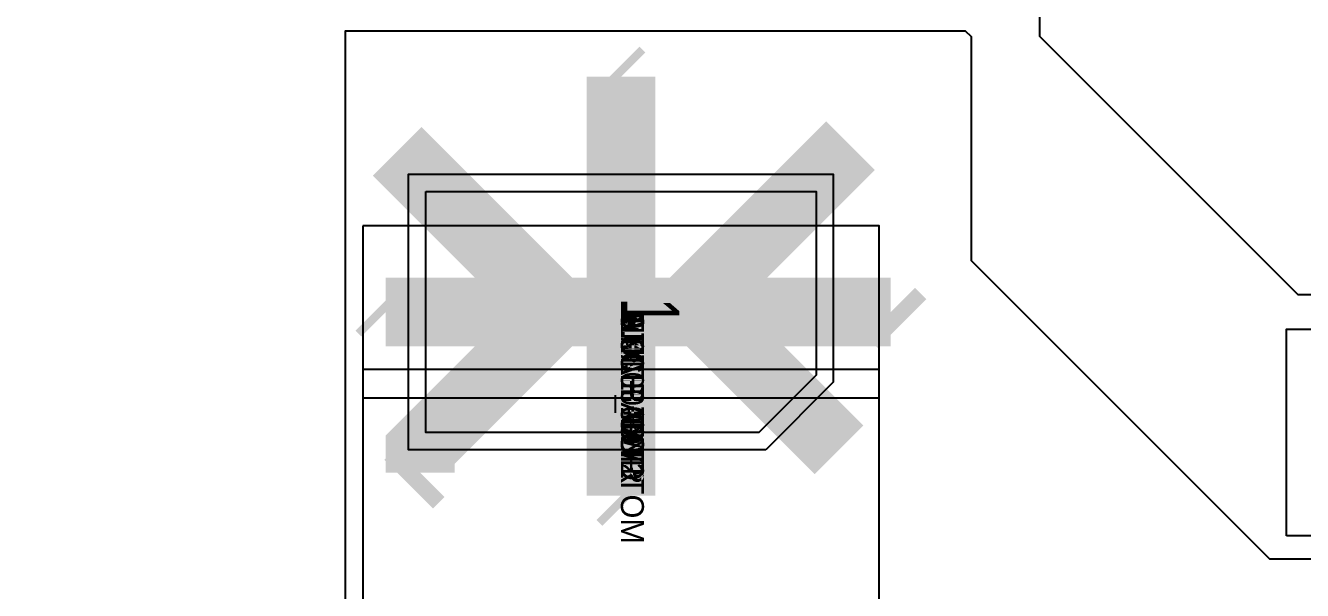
# Model space of a CAD drawing. Extents: x 0 to 323, y 0 to 320.
# Drawn here: x 155.11 to 166.24, y 69.07 to 74 of the extents above; entities that cross this region are included whole.
import ezdxf
from ezdxf.enums import TextEntityAlignment as Align

# ---------------------------------------------------------------- set-up
doc = ezdxf.new("R2010")
doc.units = 0
doc.header["$MEASUREMENT"] = 0
doc.layers.get('0').update_dxf_attribs({"linetype": 'CONTINUOUS'})
for name, color, linetype in [('ETCH_TOP', 2, 'CONTINUOUS'), ('PACKAGE_GEOMETRY_ASSEMBLY_TOP', 11, 'CONTINUOUS'), ('PACKAGE_GEOMETRY_PIN_NUMBER', 9, 'CONTINUOUS')]:
    doc.layers.add(name, color=color, linetype=linetype)

# ---------------------------------------------------------------- blocks, each defined once
blk = doc.blocks.new('PAD_INFO')
for tag in ['SHAPE_TYPE', 'PAD_HEIGHT', 'PAD_LAYER', 'PAD_TYPE', 'PAD_WIDTH']:
    blk.add_attdef(tag, (0, 0), '', height=0.2)
at = {"flags": 2}
blk.add_attdef('CDN_TYPE', (0, 0), '', height=0.2, dxfattribs=at)
blk = doc.blocks.new('DRILL_INFO')
at = {"flags": 2}
blk.add_attdef('CDN_TYPE', (0, 0), '', height=0.2, dxfattribs=at)
for tag in ['FSHAPE', 'FCHAR', 'DRILL_HEIGHT', 'DIAMETER', 'PLATED', 'DRILL_WIDTH']:
    blk.add_attdef(tag, (0, 0), '', height=0.2)
blk = doc.blocks.new('RC2100X3400TS_C1')
at = {"layer": 'ETCH_TOP'}
blk.add_lwpolyline([(-1.05, -1.7), (-1.05, 1.2), (-0.55, 1.7), (1.05, 1.7), (1.05, -1.7)], close=True, dxfattribs=at)
ref = blk.add_blockref('PAD_INFO', (0, 0))
ref.add_attrib('PAD_LAYER', 'ETCH_TOP', (0, 0), dxfattribs={"height": 0.2})
ref.add_attrib('SHAPE_TYPE', 'NULL', (0, 0), dxfattribs={"height": 0.2})
ref.add_attrib('PAD_TYPE', 'ANTIPAD', (0, 0), dxfattribs={"height": 0.2})
ref.add_attrib('PAD_WIDTH', '0.000000', (0, 0), dxfattribs={"height": 0.2})
ref.add_attrib('PAD_HEIGHT', '0.000000', (0, 0), dxfattribs={"height": 0.2})
ref = blk.add_blockref('PAD_INFO', (0, 0))
ref.add_attrib('PAD_LAYER', 'ETCH_GND', (0, 0), dxfattribs={"height": 0.2})
ref.add_attrib('SHAPE_TYPE', 'NULL', (0, 0), dxfattribs={"height": 0.2})
ref.add_attrib('PAD_TYPE', 'ANTIPAD', (0, 0), dxfattribs={"height": 0.2})
ref.add_attrib('PAD_WIDTH', '0.000000', (0, 0), dxfattribs={"height": 0.2})
ref.add_attrib('PAD_HEIGHT', '0.000000', (0, 0), dxfattribs={"height": 0.2})
ref = blk.add_blockref('PAD_INFO', (0, 0))
ref.add_attrib('PAD_LAYER', 'ETCH_INT1', (0, 0), dxfattribs={"height": 0.2})
ref.add_attrib('SHAPE_TYPE', 'NULL', (0, 0), dxfattribs={"height": 0.2})
ref.add_attrib('PAD_TYPE', 'ANTIPAD', (0, 0), dxfattribs={"height": 0.2})
ref.add_attrib('PAD_WIDTH', '0.000000', (0, 0), dxfattribs={"height": 0.2})
ref.add_attrib('PAD_HEIGHT', '0.000000', (0, 0), dxfattribs={"height": 0.2})
ref = blk.add_blockref('PAD_INFO', (0, 0))
ref.add_attrib('PAD_LAYER', 'ETCH_INT2', (0, 0), dxfattribs={"height": 0.2})
ref.add_attrib('SHAPE_TYPE', 'NULL', (0, 0), dxfattribs={"height": 0.2})
ref.add_attrib('PAD_TYPE', 'ANTIPAD', (0, 0), dxfattribs={"height": 0.2})
ref.add_attrib('PAD_WIDTH', '0.000000', (0, 0), dxfattribs={"height": 0.2})
ref.add_attrib('PAD_HEIGHT', '0.000000', (0, 0), dxfattribs={"height": 0.2})
ref = blk.add_blockref('PAD_INFO', (0, 0))
ref.add_attrib('PAD_LAYER', 'ETCH_PWR', (0, 0), dxfattribs={"height": 0.2})
ref.add_attrib('SHAPE_TYPE', 'NULL', (0, 0), dxfattribs={"height": 0.2})
ref.add_attrib('PAD_TYPE', 'ANTIPAD', (0, 0), dxfattribs={"height": 0.2})
ref.add_attrib('PAD_WIDTH', '0.000000', (0, 0), dxfattribs={"height": 0.2})
ref.add_attrib('PAD_HEIGHT', '0.000000', (0, 0), dxfattribs={"height": 0.2})
ref = blk.add_blockref('PAD_INFO', (0, 0))
ref.add_attrib('PAD_LAYER', 'ETCH_BOTTOM', (0, 0), dxfattribs={"height": 0.2})
ref.add_attrib('SHAPE_TYPE', 'NULL', (0, 0), dxfattribs={"height": 0.2})
ref.add_attrib('PAD_TYPE', 'ANTIPAD', (0, 0), dxfattribs={"height": 0.2})
ref.add_attrib('PAD_WIDTH', '0.000000', (0, 0), dxfattribs={"height": 0.2})
ref.add_attrib('PAD_HEIGHT', '0.000000', (0, 0), dxfattribs={"height": 0.2})
ref = blk.add_blockref('PAD_INFO', (0, 0))
ref.add_attrib('PAD_LAYER', 'ETCH_TOP', (0, 0), dxfattribs={"height": 0.2})
ref.add_attrib('SHAPE_TYPE', 'NULL', (0, 0), dxfattribs={"height": 0.2})
ref.add_attrib('PAD_TYPE', 'THERMAL', (0, 0), dxfattribs={"height": 0.2})
ref.add_attrib('PAD_WIDTH', '0.000000', (0, 0), dxfattribs={"height": 0.2})
ref.add_attrib('PAD_HEIGHT', '0.000000', (0, 0), dxfattribs={"height": 0.2})
ref = blk.add_blockref('PAD_INFO', (0, 0))
ref.add_attrib('PAD_LAYER', 'ETCH_GND', (0, 0), dxfattribs={"height": 0.2})
ref.add_attrib('SHAPE_TYPE', 'NULL', (0, 0), dxfattribs={"height": 0.2})
ref.add_attrib('PAD_TYPE', 'THERMAL', (0, 0), dxfattribs={"height": 0.2})
ref.add_attrib('PAD_WIDTH', '0.000000', (0, 0), dxfattribs={"height": 0.2})
ref.add_attrib('PAD_HEIGHT', '0.000000', (0, 0), dxfattribs={"height": 0.2})
ref = blk.add_blockref('PAD_INFO', (0, 0))
ref.add_attrib('PAD_LAYER', 'ETCH_INT1', (0, 0), dxfattribs={"height": 0.2})
ref.add_attrib('SHAPE_TYPE', 'NULL', (0, 0), dxfattribs={"height": 0.2})
ref.add_attrib('PAD_TYPE', 'THERMAL', (0, 0), dxfattribs={"height": 0.2})
ref.add_attrib('PAD_WIDTH', '0.000000', (0, 0), dxfattribs={"height": 0.2})
ref.add_attrib('PAD_HEIGHT', '0.000000', (0, 0), dxfattribs={"height": 0.2})
ref = blk.add_blockref('PAD_INFO', (0, 0))
ref.add_attrib('PAD_LAYER', 'ETCH_INT2', (0, 0), dxfattribs={"height": 0.2})
ref.add_attrib('SHAPE_TYPE', 'NULL', (0, 0), dxfattribs={"height": 0.2})
ref.add_attrib('PAD_TYPE', 'THERMAL', (0, 0), dxfattribs={"height": 0.2})
ref.add_attrib('PAD_WIDTH', '0.000000', (0, 0), dxfattribs={"height": 0.2})
ref.add_attrib('PAD_HEIGHT', '0.000000', (0, 0), dxfattribs={"height": 0.2})
ref = blk.add_blockref('PAD_INFO', (0, 0))
ref.add_attrib('PAD_LAYER', 'ETCH_PWR', (0, 0), dxfattribs={"height": 0.2})
ref.add_attrib('SHAPE_TYPE', 'NULL', (0, 0), dxfattribs={"height": 0.2})
ref.add_attrib('PAD_TYPE', 'THERMAL', (0, 0), dxfattribs={"height": 0.2})
ref.add_attrib('PAD_WIDTH', '0.000000', (0, 0), dxfattribs={"height": 0.2})
ref.add_attrib('PAD_HEIGHT', '0.000000', (0, 0), dxfattribs={"height": 0.2})
ref = blk.add_blockref('PAD_INFO', (0, 0))
ref.add_attrib('PAD_LAYER', 'ETCH_BOTTOM', (0, 0), dxfattribs={"height": 0.2})
ref.add_attrib('SHAPE_TYPE', 'NULL', (0, 0), dxfattribs={"height": 0.2})
ref.add_attrib('PAD_TYPE', 'THERMAL', (0, 0), dxfattribs={"height": 0.2})
ref.add_attrib('PAD_WIDTH', '0.000000', (0, 0), dxfattribs={"height": 0.2})
ref.add_attrib('PAD_HEIGHT', '0.000000', (0, 0), dxfattribs={"height": 0.2})
ref = blk.add_blockref('PAD_INFO', (0, 0))
ref.add_attrib('PAD_LAYER', 'ETCH_TOP', (0, 0), dxfattribs={"height": 0.2})
ref.add_attrib('SHAPE_TYPE', 'SHAPE', (0, 0), dxfattribs={"height": 0.2})
ref.add_attrib('PAD_TYPE', 'REGULAR', (0, 0), dxfattribs={"height": 0.2})
ref.add_attrib('PAD_WIDTH', '2.100000', (0, 0), dxfattribs={"height": 0.2})
ref.add_attrib('PAD_HEIGHT', '3.400000', (0, 0), dxfattribs={"height": 0.2})
ref = blk.add_blockref('PAD_INFO', (0, 0))
ref.add_attrib('PAD_LAYER', 'ETCH_GND', (0, 0), dxfattribs={"height": 0.2})
ref.add_attrib('SHAPE_TYPE', 'NULL', (0, 0), dxfattribs={"height": 0.2})
ref.add_attrib('PAD_TYPE', 'REGULAR', (0, 0), dxfattribs={"height": 0.2})
ref.add_attrib('PAD_WIDTH', '0.000000', (0, 0), dxfattribs={"height": 0.2})
ref.add_attrib('PAD_HEIGHT', '0.000000', (0, 0), dxfattribs={"height": 0.2})
ref = blk.add_blockref('PAD_INFO', (0, 0))
ref.add_attrib('PAD_LAYER', 'ETCH_INT1', (0, 0), dxfattribs={"height": 0.2})
ref.add_attrib('SHAPE_TYPE', 'NULL', (0, 0), dxfattribs={"height": 0.2})
ref.add_attrib('PAD_TYPE', 'REGULAR', (0, 0), dxfattribs={"height": 0.2})
ref.add_attrib('PAD_WIDTH', '0.000000', (0, 0), dxfattribs={"height": 0.2})
ref.add_attrib('PAD_HEIGHT', '0.000000', (0, 0), dxfattribs={"height": 0.2})
ref = blk.add_blockref('PAD_INFO', (0, 0))
ref.add_attrib('PAD_LAYER', 'ETCH_INT2', (0, 0), dxfattribs={"height": 0.2})
ref.add_attrib('SHAPE_TYPE', 'NULL', (0, 0), dxfattribs={"height": 0.2})
ref.add_attrib('PAD_TYPE', 'REGULAR', (0, 0), dxfattribs={"height": 0.2})
ref.add_attrib('PAD_WIDTH', '0.000000', (0, 0), dxfattribs={"height": 0.2})
ref.add_attrib('PAD_HEIGHT', '0.000000', (0, 0), dxfattribs={"height": 0.2})
ref = blk.add_blockref('PAD_INFO', (0, 0))
ref.add_attrib('PAD_LAYER', 'ETCH_PWR', (0, 0), dxfattribs={"height": 0.2})
ref.add_attrib('SHAPE_TYPE', 'NULL', (0, 0), dxfattribs={"height": 0.2})
ref.add_attrib('PAD_TYPE', 'REGULAR', (0, 0), dxfattribs={"height": 0.2})
ref.add_attrib('PAD_WIDTH', '0.000000', (0, 0), dxfattribs={"height": 0.2})
ref.add_attrib('PAD_HEIGHT', '0.000000', (0, 0), dxfattribs={"height": 0.2})
ref = blk.add_blockref('PAD_INFO', (0, 0))
ref.add_attrib('PAD_LAYER', 'ETCH_BOTTOM', (0, 0), dxfattribs={"height": 0.2})
ref.add_attrib('SHAPE_TYPE', 'NULL', (0, 0), dxfattribs={"height": 0.2})
ref.add_attrib('PAD_TYPE', 'REGULAR', (0, 0), dxfattribs={"height": 0.2})
ref.add_attrib('PAD_WIDTH', '0.000000', (0, 0), dxfattribs={"height": 0.2})
ref.add_attrib('PAD_HEIGHT', '0.000000', (0, 0), dxfattribs={"height": 0.2})
ref = blk.add_blockref('DRILL_INFO', (0, 0))
ref.add_attrib('DIAMETER', '0.000000', (0, 0), dxfattribs={"height": 0.2})
ref.add_attrib('PLATED', 'PLATED', (0, 0), dxfattribs={"height": 0.2})
ref.add_attrib('FSHAPE', 'NULL', (0, 0), dxfattribs={"height": 0.2})
ref.add_attrib('DRILL_WIDTH', '0.000000', (0, 0), dxfattribs={"height": 0.2})
ref.add_attrib('DRILL_HEIGHT', '0.000000', (0, 0), dxfattribs={"height": 0.2})
for tag in ['CDN_TYPE', 'PIN']:
    blk.add_attdef(tag, (0, 0), '', height=0.2)
at = {"flags": 2}
for tag in ['PSTKNAME', 'BBV']:
    blk.add_attdef(tag, (0, 0), '', height=0.2, dxfattribs=at)
blk = doc.blocks.new('RC2100X3400TS_C')
at = {"layer": 'ETCH_TOP'}
blk.add_lwpolyline([(-1.05, -1.7), (-1.05, 1.7), (0.55, 1.7), (1.05, 1.2), (1.05, -1.7)], close=True, dxfattribs=at)
ref = blk.add_blockref('PAD_INFO', (0, 0))
ref.add_attrib('PAD_LAYER', 'ETCH_TOP', (0, 0), dxfattribs={"height": 0.2})
ref.add_attrib('SHAPE_TYPE', 'NULL', (0, 0), dxfattribs={"height": 0.2})
ref.add_attrib('PAD_TYPE', 'ANTIPAD', (0, 0), dxfattribs={"height": 0.2})
ref.add_attrib('PAD_WIDTH', '0.000000', (0, 0), dxfattribs={"height": 0.2})
ref.add_attrib('PAD_HEIGHT', '0.000000', (0, 0), dxfattribs={"height": 0.2})
ref = blk.add_blockref('PAD_INFO', (0, 0))
ref.add_attrib('PAD_LAYER', 'ETCH_GND', (0, 0), dxfattribs={"height": 0.2})
ref.add_attrib('SHAPE_TYPE', 'NULL', (0, 0), dxfattribs={"height": 0.2})
ref.add_attrib('PAD_TYPE', 'ANTIPAD', (0, 0), dxfattribs={"height": 0.2})
ref.add_attrib('PAD_WIDTH', '0.000000', (0, 0), dxfattribs={"height": 0.2})
ref.add_attrib('PAD_HEIGHT', '0.000000', (0, 0), dxfattribs={"height": 0.2})
ref = blk.add_blockref('PAD_INFO', (0, 0))
ref.add_attrib('PAD_LAYER', 'ETCH_INT1', (0, 0), dxfattribs={"height": 0.2})
ref.add_attrib('SHAPE_TYPE', 'NULL', (0, 0), dxfattribs={"height": 0.2})
ref.add_attrib('PAD_TYPE', 'ANTIPAD', (0, 0), dxfattribs={"height": 0.2})
ref.add_attrib('PAD_WIDTH', '0.000000', (0, 0), dxfattribs={"height": 0.2})
ref.add_attrib('PAD_HEIGHT', '0.000000', (0, 0), dxfattribs={"height": 0.2})
ref = blk.add_blockref('PAD_INFO', (0, 0))
ref.add_attrib('PAD_LAYER', 'ETCH_INT2', (0, 0), dxfattribs={"height": 0.2})
ref.add_attrib('SHAPE_TYPE', 'NULL', (0, 0), dxfattribs={"height": 0.2})
ref.add_attrib('PAD_TYPE', 'ANTIPAD', (0, 0), dxfattribs={"height": 0.2})
ref.add_attrib('PAD_WIDTH', '0.000000', (0, 0), dxfattribs={"height": 0.2})
ref.add_attrib('PAD_HEIGHT', '0.000000', (0, 0), dxfattribs={"height": 0.2})
ref = blk.add_blockref('PAD_INFO', (0, 0))
ref.add_attrib('PAD_LAYER', 'ETCH_PWR', (0, 0), dxfattribs={"height": 0.2})
ref.add_attrib('SHAPE_TYPE', 'NULL', (0, 0), dxfattribs={"height": 0.2})
ref.add_attrib('PAD_TYPE', 'ANTIPAD', (0, 0), dxfattribs={"height": 0.2})
ref.add_attrib('PAD_WIDTH', '0.000000', (0, 0), dxfattribs={"height": 0.2})
ref.add_attrib('PAD_HEIGHT', '0.000000', (0, 0), dxfattribs={"height": 0.2})
ref = blk.add_blockref('PAD_INFO', (0, 0))
ref.add_attrib('PAD_LAYER', 'ETCH_BOTTOM', (0, 0), dxfattribs={"height": 0.2})
ref.add_attrib('SHAPE_TYPE', 'NULL', (0, 0), dxfattribs={"height": 0.2})
ref.add_attrib('PAD_TYPE', 'ANTIPAD', (0, 0), dxfattribs={"height": 0.2})
ref.add_attrib('PAD_WIDTH', '0.000000', (0, 0), dxfattribs={"height": 0.2})
ref.add_attrib('PAD_HEIGHT', '0.000000', (0, 0), dxfattribs={"height": 0.2})
ref = blk.add_blockref('PAD_INFO', (0, 0))
ref.add_attrib('PAD_LAYER', 'ETCH_TOP', (0, 0), dxfattribs={"height": 0.2})
ref.add_attrib('SHAPE_TYPE', 'NULL', (0, 0), dxfattribs={"height": 0.2})
ref.add_attrib('PAD_TYPE', 'THERMAL', (0, 0), dxfattribs={"height": 0.2})
ref.add_attrib('PAD_WIDTH', '0.000000', (0, 0), dxfattribs={"height": 0.2})
ref.add_attrib('PAD_HEIGHT', '0.000000', (0, 0), dxfattribs={"height": 0.2})
ref = blk.add_blockref('PAD_INFO', (0, 0))
ref.add_attrib('PAD_LAYER', 'ETCH_GND', (0, 0), dxfattribs={"height": 0.2})
ref.add_attrib('SHAPE_TYPE', 'NULL', (0, 0), dxfattribs={"height": 0.2})
ref.add_attrib('PAD_TYPE', 'THERMAL', (0, 0), dxfattribs={"height": 0.2})
ref.add_attrib('PAD_WIDTH', '0.000000', (0, 0), dxfattribs={"height": 0.2})
ref.add_attrib('PAD_HEIGHT', '0.000000', (0, 0), dxfattribs={"height": 0.2})
ref = blk.add_blockref('PAD_INFO', (0, 0))
ref.add_attrib('PAD_LAYER', 'ETCH_INT1', (0, 0), dxfattribs={"height": 0.2})
ref.add_attrib('SHAPE_TYPE', 'NULL', (0, 0), dxfattribs={"height": 0.2})
ref.add_attrib('PAD_TYPE', 'THERMAL', (0, 0), dxfattribs={"height": 0.2})
ref.add_attrib('PAD_WIDTH', '0.000000', (0, 0), dxfattribs={"height": 0.2})
ref.add_attrib('PAD_HEIGHT', '0.000000', (0, 0), dxfattribs={"height": 0.2})
ref = blk.add_blockref('PAD_INFO', (0, 0))
ref.add_attrib('PAD_LAYER', 'ETCH_INT2', (0, 0), dxfattribs={"height": 0.2})
ref.add_attrib('SHAPE_TYPE', 'NULL', (0, 0), dxfattribs={"height": 0.2})
ref.add_attrib('PAD_TYPE', 'THERMAL', (0, 0), dxfattribs={"height": 0.2})
ref.add_attrib('PAD_WIDTH', '0.000000', (0, 0), dxfattribs={"height": 0.2})
ref.add_attrib('PAD_HEIGHT', '0.000000', (0, 0), dxfattribs={"height": 0.2})
ref = blk.add_blockref('PAD_INFO', (0, 0))
ref.add_attrib('PAD_LAYER', 'ETCH_PWR', (0, 0), dxfattribs={"height": 0.2})
ref.add_attrib('SHAPE_TYPE', 'NULL', (0, 0), dxfattribs={"height": 0.2})
ref.add_attrib('PAD_TYPE', 'THERMAL', (0, 0), dxfattribs={"height": 0.2})
ref.add_attrib('PAD_WIDTH', '0.000000', (0, 0), dxfattribs={"height": 0.2})
ref.add_attrib('PAD_HEIGHT', '0.000000', (0, 0), dxfattribs={"height": 0.2})
ref = blk.add_blockref('PAD_INFO', (0, 0))
ref.add_attrib('PAD_LAYER', 'ETCH_BOTTOM', (0, 0), dxfattribs={"height": 0.2})
ref.add_attrib('SHAPE_TYPE', 'NULL', (0, 0), dxfattribs={"height": 0.2})
ref.add_attrib('PAD_TYPE', 'THERMAL', (0, 0), dxfattribs={"height": 0.2})
ref.add_attrib('PAD_WIDTH', '0.000000', (0, 0), dxfattribs={"height": 0.2})
ref.add_attrib('PAD_HEIGHT', '0.000000', (0, 0), dxfattribs={"height": 0.2})
ref = blk.add_blockref('PAD_INFO', (0, 0))
ref.add_attrib('PAD_LAYER', 'ETCH_TOP', (0, 0), dxfattribs={"height": 0.2})
ref.add_attrib('SHAPE_TYPE', 'SHAPE', (0, 0), dxfattribs={"height": 0.2})
ref.add_attrib('PAD_TYPE', 'REGULAR', (0, 0), dxfattribs={"height": 0.2})
ref.add_attrib('PAD_WIDTH', '2.100000', (0, 0), dxfattribs={"height": 0.2})
ref.add_attrib('PAD_HEIGHT', '3.400000', (0, 0), dxfattribs={"height": 0.2})
ref = blk.add_blockref('PAD_INFO', (0, 0))
ref.add_attrib('PAD_LAYER', 'ETCH_GND', (0, 0), dxfattribs={"height": 0.2})
ref.add_attrib('SHAPE_TYPE', 'NULL', (0, 0), dxfattribs={"height": 0.2})
ref.add_attrib('PAD_TYPE', 'REGULAR', (0, 0), dxfattribs={"height": 0.2})
ref.add_attrib('PAD_WIDTH', '0.000000', (0, 0), dxfattribs={"height": 0.2})
ref.add_attrib('PAD_HEIGHT', '0.000000', (0, 0), dxfattribs={"height": 0.2})
ref = blk.add_blockref('PAD_INFO', (0, 0))
ref.add_attrib('PAD_LAYER', 'ETCH_INT1', (0, 0), dxfattribs={"height": 0.2})
ref.add_attrib('SHAPE_TYPE', 'NULL', (0, 0), dxfattribs={"height": 0.2})
ref.add_attrib('PAD_TYPE', 'REGULAR', (0, 0), dxfattribs={"height": 0.2})
ref.add_attrib('PAD_WIDTH', '0.000000', (0, 0), dxfattribs={"height": 0.2})
ref.add_attrib('PAD_HEIGHT', '0.000000', (0, 0), dxfattribs={"height": 0.2})
ref = blk.add_blockref('PAD_INFO', (0, 0))
ref.add_attrib('PAD_LAYER', 'ETCH_INT2', (0, 0), dxfattribs={"height": 0.2})
ref.add_attrib('SHAPE_TYPE', 'NULL', (0, 0), dxfattribs={"height": 0.2})
ref.add_attrib('PAD_TYPE', 'REGULAR', (0, 0), dxfattribs={"height": 0.2})
ref.add_attrib('PAD_WIDTH', '0.000000', (0, 0), dxfattribs={"height": 0.2})
ref.add_attrib('PAD_HEIGHT', '0.000000', (0, 0), dxfattribs={"height": 0.2})
ref = blk.add_blockref('PAD_INFO', (0, 0))
ref.add_attrib('PAD_LAYER', 'ETCH_PWR', (0, 0), dxfattribs={"height": 0.2})
ref.add_attrib('SHAPE_TYPE', 'NULL', (0, 0), dxfattribs={"height": 0.2})
ref.add_attrib('PAD_TYPE', 'REGULAR', (0, 0), dxfattribs={"height": 0.2})
ref.add_attrib('PAD_WIDTH', '0.000000', (0, 0), dxfattribs={"height": 0.2})
ref.add_attrib('PAD_HEIGHT', '0.000000', (0, 0), dxfattribs={"height": 0.2})
ref = blk.add_blockref('PAD_INFO', (0, 0))
ref.add_attrib('PAD_LAYER', 'ETCH_BOTTOM', (0, 0), dxfattribs={"height": 0.2})
ref.add_attrib('SHAPE_TYPE', 'NULL', (0, 0), dxfattribs={"height": 0.2})
ref.add_attrib('PAD_TYPE', 'REGULAR', (0, 0), dxfattribs={"height": 0.2})
ref.add_attrib('PAD_WIDTH', '0.000000', (0, 0), dxfattribs={"height": 0.2})
ref.add_attrib('PAD_HEIGHT', '0.000000', (0, 0), dxfattribs={"height": 0.2})
ref = blk.add_blockref('DRILL_INFO', (0, 0))
ref.add_attrib('DIAMETER', '0.000000', (0, 0), dxfattribs={"height": 0.2})
ref.add_attrib('PLATED', 'PLATED', (0, 0), dxfattribs={"height": 0.2})
ref.add_attrib('FSHAPE', 'NULL', (0, 0), dxfattribs={"height": 0.2})
ref.add_attrib('DRILL_WIDTH', '0.000000', (0, 0), dxfattribs={"height": 0.2})
ref.add_attrib('DRILL_HEIGHT', '0.000000', (0, 0), dxfattribs={"height": 0.2})
for tag in ['CDN_TYPE', 'PIN']:
    blk.add_attdef(tag, (0, 0), '', height=0.2)
at = {"flags": 2}
for tag in ['PSTKNAME', 'BBV']:
    blk.add_attdef(tag, (0, 0), '', height=0.2, dxfattribs=at)
blk = doc.blocks.new('F154')
at = {"layer": 'PACKAGE_GEOMETRY_ASSEMBLY_TOP'}
blk.add_lwpolyline([(-0.75, -2.25), (6.75, -2.25), (6.75, 2.25), (-0.75, 2.25)], close=True, dxfattribs=at)
for points in [[(0.5, 2.25), (0.5, -2.25)], [(0.75, 2.25), (0.75, -2.25)]]:
    blk.add_lwpolyline(points, dxfattribs=at)
at = {"layer": 'ETCH_TOP'}
ref = blk.add_blockref('RC2100X3400TS_C', (0, 0), dxfattribs=at)
ref.add_attrib('CDN_TYPE', 'PIN', (0, 0), dxfattribs={"height": 0.2})
ref.add_attrib('PIN', '1', (0, 0), dxfattribs={"height": 0.2})
ref = blk.add_blockref('RC2100X3400TS_C1', (6, 0), dxfattribs=at)
ref.add_attrib('CDN_TYPE', 'PIN', (0, 0), dxfattribs={"height": 0.2})
ref.add_attrib('PIN', '2', (0, 0), dxfattribs={"height": 0.2})
at = {"flags": 2}
for tag in ['SYMBOL_TYPE', 'CDN_TYPE', 'REFDES']:
    blk.add_attdef(tag, (0, 0), '', height=0.2, dxfattribs=at)

msp = doc.modelspace()

# ---------------------------------------------------------------- linework, layer by layer
at = {"layer": 'ETCH_TOP'}
for points in [[(170.8, 78.05), (170.8, 71.65), (166.2, 71.65), (163.95, 73.9), (163.95, 74.45), (163.55, 74.85), (139.75, 74.85), (137.35, 77.25), (132.3, 77.25), (132.3, 80.45), (129.3, 80.45), (129.3, 87.15), (132.25, 90.1), (133.15, 90.1), (133.3, 90.25), (133.3, 93.8), (147.3, 93.8), (147.4, 93.7), (147.4, 85.95), (152.25, 85.95), (157.2, 81), (167.85, 81)], [(161.562, 70.3), (158.45, 70.3), (158.45, 72.7), (162.15, 72.7), (162.15, 70.888)], [(166.1, 69.55), (166.1, 71.35), (171.05, 71.35), (171.05, 69.55)]]:
    msp.add_lwpolyline(points, close=True, dxfattribs=at)
msp.add_lwpolyline([(168.495, 69.35), (169.8, 69.35), (170.2, 68.95), (170.2, 66.6), (163.9, 66.6), (162.65, 67.85), (157.9, 67.85), (157.9, 73.95), (163.3, 73.95), (163.35, 73.9), (163.35, 71.95), (165.95, 69.35), (167.889, 69.35), (167.904, 69.337, 0.390532), (168.48, 69.337)], format="xyb", close=True, dxfattribs=at)
for points in [[(160.25, 73.6, 0.6, 0.6, 0), (160.3, 73.55, 0.6, 0.6, 0)], [(160.3, 73.55, 0.6, 0.6, 0), (160.3, 71.5, 0.6, 0.6, 0)], [(160.85, 71.5, 0.6, 0.6, 0), (162.3, 72.95, 0.6, 0.6, 0)], [(159.75, 71.5, 0.6, 0.6, 0), (158.35, 72.9, 0.6, 0.6, 0)], [(158.2, 71.55, 0.6, 0.6, 0), (158.25, 71.5, 0.6, 0.6, 0)], [(158.25, 71.5, 0.6, 0.6, 0), (159.75, 71.5, 0.6, 0.6, 0)], [(158.55, 70.1, 0.6, 0.6, 0), (158.55, 70.3, 0.6, 0.6, 0), (159.75, 71.5, 0.6, 0.6, 0)], [(160.3, 71.5, 0.6, 0.6, 0), (159.75, 71.5, 0.6, 0.6, 0)], [(160.3, 69.9, 0.6, 0.6, 0), (160.3, 71.5, 0.6, 0.6, 0)], [(160.3, 71.5, 0.6, 0.6, 0), (160.85, 71.5, 0.6, 0.6, 0)], [(160.85, 71.5, 0.6, 0.6, 0), (161, 71.5, 0.6, 0.6, 0)], [(162.65, 71.5, 0.6, 0.6, 0), (161, 71.5, 0.6, 0.6, 0)], [(161, 71.5, 0.6, 0.6, 0), (162.2, 70.3, 0.6, 0.6, 0)], [(162.75, 71.4, 0.6, 0.6, 0), (162.65, 71.5, 0.6, 0.6, 0)], [(158.45, 70, 0.6, 0.6, 0), (158.55, 70.1, 0.6, 0.6, 0)], [(160.35, 69.85, 0.6, 0.6, 0), (160.3, 69.9, 0.6, 0.6, 0)]]:
    msp.add_lwpolyline(points, format="xyseb", dxfattribs=at)

# ---------------------------------------------------------------- block references
at = {"rotation": 270}
msp.add_blockref('F154', (160.3, 71.5), dxfattribs=at)

# ---------------------------------------------------------------- texts
at = {"layer": 'PACKAGE_GEOMETRY_PIN_NUMBER', "width": 0.649606}
msp.add_text('1', height=0.508, rotation=270, dxfattribs=at).set_placement((160.3, 71.5), align=Align.CENTER)

doc.saveas('drawing.dxf')
